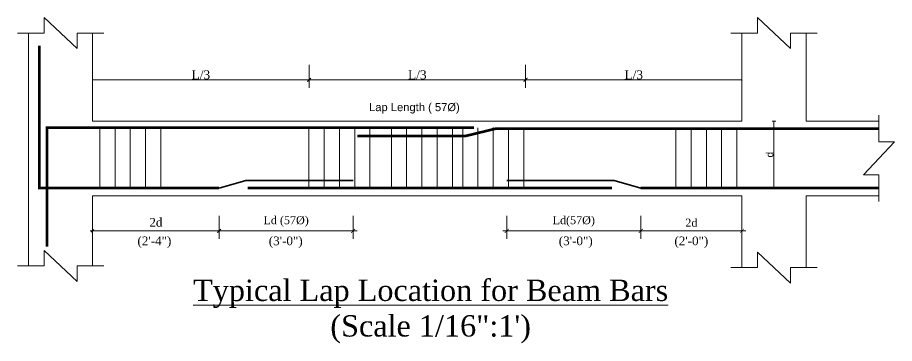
# Model space of a CAD drawing. Header units: inches. Extents: x 115570 to 265311, y 61168 to 314550.
# Drawn here: x 179909 to 181388, y 63475 to 64025 of the extents above; entities that cross this region are included whole.
import ezdxf

# ---------------------------------------------------------------- set-up
doc = ezdxf.new("R2010")
doc.units = ezdxf.units.IN
doc.header["$MEASUREMENT"] = 0
doc.layers.get('0').update_dxf_attribs({"lineweight": 25})
for name, color, linetype, lineweight in [('0_Trench', 6, 'Continuous', 20), ('basic', 252, 'Continuous', 9), ('DIM', 142, 'Continuous', 9), ('Dimension', 7, 'Continuous', 9), ('MS bar', 7, 'Continuous', 35), ('plot', 7, 'Continuous', 15), ('Text', 31, 'Continuous', 5)]:
    doc.layers.add(name, color=color, linetype=linetype, lineweight=lineweight)
doc.styles.add('arial', font='arial.ttf')
doc.styles.add('arial.', font='arial.ttf')
doc.styles.add('ordinary', font='times.ttf')
doc.dimstyles.new('1 96', dxfattribs={"dimtxt": 6.5, "dimasz": 4, "dimexe": 0, "dimexo": 0, "dimgap": 3, "dimtad": 1, "dimdec": 0, "dimzin": 11, "dimdsep": 46, "dimlunit": 3, "dimtxsty": 'arial', "dimblk": 'oblique', "dimcen": 4, "dimse1": 1, "dimse2": 1, "dimclrd": 256, "dimclre": 256, "dimclrt": 256, "dimadec": 0, "dimazin": 0, "dimtfac": 1, "dimtdec": 0, "dimtix": 1, "dimtmove": 0, "dimatfit": 3, "dimldrblk": 'Arrow2', "dimfxl": 1, "dimtolj": 1, "dimtzin": 0, "dimlwd": -1, "dimlwe": 9, "dimarcsym": 0})
doc.dimstyles.new('d50_Text size double', dxfattribs={"dimscale": 0, "dimtxt": 6, "dimasz": 1.5, "dimexe": 3, "dimexo": 3, "dimgap": 1, "dimtad": 1, "dimdec": 0, "dimrnd": 0.25, "dimzin": 3, "dimdsep": 46, "dimlunit": 4, "dimtxsty": 'arial.', "dimblk": 'DOT', "dimcen": 4, "dimdle": 6, "dimclrd": 256, "dimclre": 256, "dimclrt": 7, "dimazin": 0, "dimtfac": 1, "dimtdec": 0, "dimtix": 1, "dimtmove": 2, "dimatfit": 3, "dimfxl": 3, "dimfxlon": 1, "dimtolj": 1, "dimtzin": 0, "dimlwd": -1, "dimlwe": -1, "dimarcsym": 0})

# ---------------------------------------------------------------- blocks, each defined once
blk = doc.blocks.new('_ArchTick')
at = {"color": 0, "linetype": 'ByBlock', "const_width": 0.15}
blk.add_lwpolyline([(-0.5, -0.5), (0.5, 0.5)], dxfattribs=at)
blk = doc.blocks.new('oblique')
at = {"color": 0, "lineweight": -2}
blk.add_line((0.25, 0.25), (-0.25, -0.25), dxfattribs=at)
at = {"layer": 'DIM', "lineweight": 9}
for p, q in [((-0.4375, 0), (0.4375, 0)), ((0, 0.4375), (0, -0.4375))]:
    blk.add_line(p, q, dxfattribs=at)
blk = doc.blocks.new('*D760')
at = {"layer": 'Defpoints', "color": 0, "transparency": 16777216}
for p in [(180765.9, 63919.3), (180400.7, 63849.8), (180765.9, 63849.8)]:
    blk.add_point(p, dxfattribs=at)
at = {"layer": 'Dimension', "transparency": 16777216}
blk.add_line((180400.7, 63919.3), (180765.9, 63919.3), dxfattribs=at)
at = {"layer": 'Dimension', "transparency": 16777216, "rotation": 180}
blk.add_blockref('oblique', (180400.7, 63919.3), dxfattribs=at)
at = {"layer": 'Dimension', "transparency": 16777216}
blk.add_blockref('oblique', (180765.9, 63919.3), dxfattribs=at)
at = {"layer": 'Dimension', "lineweight": 5, "transparency": 16777216, "insert": (180583.3, 63927.9), "char_height": 1.625, "attachment_point": 5, "style": 'ordinary'}
blk.add_mtext('\\A1;{\\H9.23077x;L/3}', dxfattribs=at)
blk = doc.blocks.new('_Oblique')
at = {"color": 0, "linetype": 'ByBlock', "lineweight": -2}
blk.add_line((-0.5, -0.5), (0.5, 0.5), dxfattribs=at)
blk = doc.blocks.new('Arrow2')
for p, q in [((-4.1, 0.7), (-3.1, 0)), ((0, 0), (-4.1, 0.7)), ((-3.1, 0), (-4.1, -0.7)), ((-4.1, -0.7), (0, 0))]:
    blk.add_line(p, q)
blk.add_solid([(-4.1, 0.7), (0, 0), (-3.1, 0), (-4.1, -0.7)])
blk = doc.blocks.new('*D748')
at = {"layer": 'Defpoints', "color": 0, "transparency": 16777216}
for p in [(180400.7, 63919.3), (180035.5, 63849.8), (180400.7, 63849.8)]:
    blk.add_point(p, dxfattribs=at)
at = {"layer": 'Dimension', "transparency": 16777216}
blk.add_line((180035.5, 63919.3), (180400.7, 63919.3), dxfattribs=at)
at = {"layer": 'Dimension', "transparency": 16777216, "rotation": 180}
blk.add_blockref('oblique', (180035.5, 63919.3), dxfattribs=at)
at = {"layer": 'Dimension', "transparency": 16777216}
blk.add_blockref('oblique', (180400.7, 63919.3), dxfattribs=at)
at = {"layer": 'Dimension', "lineweight": 5, "transparency": 16777216, "insert": (180218.1, 63927.9), "char_height": 1.625, "attachment_point": 5, "style": 'ordinary'}
blk.add_mtext('\\A1;{\\H9.23077x;L/3}', dxfattribs=at)
blk = doc.blocks.new('*D749')
at = {"layer": 'Defpoints', "color": 0, "transparency": 16777216}
for p in [(181131.1, 63919.3), (180765.9, 63849.8), (181131.1, 63849.8)]:
    blk.add_point(p, dxfattribs=at)
at = {"layer": 'Dimension', "transparency": 16777216}
blk.add_line((180765.9, 63919.3), (181131.1, 63919.3), dxfattribs=at)
at = {"layer": 'Dimension', "transparency": 16777216, "rotation": 180}
blk.add_blockref('oblique', (180765.9, 63919.3), dxfattribs=at)
at = {"layer": 'Dimension', "transparency": 16777216}
blk.add_blockref('oblique', (181131.1, 63919.3), dxfattribs=at)
at = {"layer": 'Dimension', "lineweight": 5, "transparency": 16777216, "insert": (180948.5, 63927.9), "char_height": 1.625, "attachment_point": 5, "style": 'ordinary'}
blk.add_mtext('\\A1;{\\H9.23077x;L/3}', dxfattribs=at)
blk = doc.blocks.new('_Dot')
at = {"color": 0, "linetype": 'ByBlock', "lineweight": -2}
blk.add_line((-0.5, 0), (-1, 0), dxfattribs=at)
at = {"color": 0, "linetype": 'ByBlock', "const_width": 0.5}
blk.add_lwpolyline([(-0.25, 0, 1), (0.25, 0, 1)], format="xyb", close=True, dxfattribs=at)
blk = doc.blocks.new('*D821')
at = {"layer": 'Defpoints', "color": 0, "transparency": 16777216}
for p in [(181185.1, 63849.8), (181244.5, 63849.8), (181244.5, 63736.7)]:
    blk.add_point(p, dxfattribs=at)
at = {"layer": 'Dimension', "transparency": 16777216}
for p, q in [((181188.1, 63849.8), (181182.1, 63849.8)), ((181185.1, 63738.2), (181185.1, 63848.3)), ((181188.1, 63736.7), (181182.1, 63736.7))]:
    blk.add_line(p, q, dxfattribs=at)
at = {"layer": 'Dimension', "transparency": 16777216, "xscale": 1.5, "yscale": 1.5, "zscale": 1.5}
for p, rotation in [((181185.1, 63849.8), 90), ((181185.1, 63736.7), 270)]:
    blk.add_blockref('_Dot', p, dxfattribs=dict(at, rotation=rotation))
at = {"layer": 'Dimension', "color": 7, "lineweight": 5, "transparency": 16777216, "insert": (181178, 63793.2), "char_height": 6, "attachment_point": 5, "rotation": 90, "style": 'arial.'}
blk.add_mtext('\\A1;{\\H2x;d}', dxfattribs=at)

msp = doc.modelspace()

# ---------------------------------------------------------------- linework, layer by layer
at = {"layer": '0_Trench', "transparency": 33554687}
for p, q in [((180047.49, 63839.05), (180047.49, 63739.4)), ((180073.23, 63838.46), (180073.23, 63739.4)), ((180098.96, 63839.05), (180098.96, 63739.4)), ((180098.96, 63837.56), (180098.96, 63739.4)), ((180124.7, 63838.46), (180124.7, 63739.4)), ((180150.44, 63837.56), (180150.44, 63739.4)), ((180400.41, 63839.05), (180400.41, 63739.4)), ((180426.14, 63838.46), (180426.14, 63739.4)), ((180451.88, 63839.05), (180451.88, 63739.4)), ((180451.88, 63837.56), (180451.88, 63739.4)), ((180477.62, 63838.46), (180477.62, 63739.4)), ((180503.35, 63837.56), (180503.35, 63739.4)), ((180539.54, 63839.05), (180539.54, 63739.4)), ((180565.27, 63838.46), (180565.27, 63739.4)), ((180591.01, 63839.05), (180591.01, 63739.4)), ((180591.01, 63837.56), (180591.01, 63739.4)), ((180616.74, 63838.46), (180616.74, 63739.4)), ((180642.48, 63837.56), (180642.48, 63739.4)), ((180659.85, 63839.05), (180659.85, 63739.4)), ((180685.59, 63838.46), (180685.59, 63739.4)), ((180711.32, 63839.05), (180711.32, 63739.4)), ((180711.32, 63837.56), (180711.32, 63739.4)), ((180737.06, 63838.46), (180737.06, 63739.4)), ((180762.79, 63837.56), (180762.79, 63739.4)), ((181019.5, 63839.05), (181019.5, 63739.4)), ((181045.23, 63838.46), (181045.23, 63739.4)), ((181070.97, 63839.05), (181070.97, 63739.4)), ((181070.97, 63837.56), (181070.97, 63739.4)), ((181096.7, 63838.46), (181096.7, 63739.4)), ((181122.44, 63837.56), (181122.44, 63739.4))]:
    msp.add_line(p, q, dxfattribs=at)
at = {"layer": 'basic', "transparency": 33554687}
for points in [[(179908.76, 63998.45), (179953.76, 63998.45), (179953.76, 64024.65), (180009.24, 63972.24), (180009.24, 63998.45), (180054.24, 63998.45)], [(181112.4, 63998.45), (181157.4, 63998.45), (181157.4, 64024.65), (181212.88, 63972.24), (181212.88, 63998.45), (181257.88, 63998.45)], [(181362.2, 63859.69), (181362.2, 63814.69), (181388.4, 63814.69), (181335.99, 63759.2), (181362.2, 63759.2), (181362.2, 63714.2)], [(179908.76, 63605.43), (179953.76, 63605.43), (179953.76, 63631.63), (180009.24, 63579.23), (180009.24, 63605.43), (180054.24, 63605.43)], [(181112.4, 63602.75), (181157.4, 63602.75), (181157.4, 63628.95), (181212.88, 63576.54), (181212.88, 63602.75), (181257.88, 63602.75)]]:
    msp.add_lwpolyline(points, dxfattribs=at)
at = {"layer": 'Dimension', "color": 6, "lineweight": 0, "transparency": 33554687}
for p, q in [((180400.71, 63944.61), (180400.71, 63905.8)), ((180765.93, 63945.05), (180765.93, 63906.24)), ((180248.93, 63690), (180248.93, 63651.19)), ((180475.01, 63690), (180475.01, 63651.19)), ((180734.23, 63690), (180734.23, 63651.19)), ((180960.32, 63690), (180960.32, 63651.19)), ((180960.32, 63690), (180960.32, 63651.19)), ((181131.14, 63690), (181131.14, 63651.19))]:
    msp.add_line(p, q, dxfattribs=at)
at = {"layer": 'Dimension', "transparency": 33554687}
msp.add_line((180035.5, 63664.69), (180248.93, 63664.69), dxfattribs=at)
at = {"layer": 'Dimension', "lineweight": 5, "transparency": 33554687}
for p, q in [((180242.18, 63664.69), (180481.76, 63664.69)), ((180967.07, 63664.69), (180727.48, 63664.69)), ((181137.89, 63664.69), (180953.57, 63664.69))]:
    msp.add_line(p, q, dxfattribs=at)
at = {"layer": 'MS bar', "transparency": 33554687}
for p, q in [((180248.93, 63736.7), (180294.02, 63749.51)), ((180294.02, 63749.51), (180475.01, 63749.51)), ((180915.22, 63749.51), (180734.23, 63749.51)), ((180960.32, 63736.7), (180915.22, 63749.51))]:
    msp.add_line(p, q, dxfattribs=at)
at = {"layer": 'MS bar', "transparency": 33554687, "const_width": 4.5}
for points in [[(179945.5, 63977.03), (179945.5, 63795.75), (179945.5, 63736.7), (180248.93, 63736.7)], [(179958.28, 63637.69), (179958.28, 63838.93), (180678.67, 63838.93)], [(181362.2, 63837.19), (180715.98, 63837.19), (180665.55, 63824.94), (180481.99, 63824.94)], [(180297.32, 63736.7), (180911.93, 63736.7), (180911.93, 63736.7), (180911.93, 63736.7)], [(181362.2, 63736.7), (181126.89, 63736.7), (181126.89, 63736.7), (180960.32, 63736.7)]]:
    msp.add_lwpolyline(points, dxfattribs=at)
at = {"layer": 'plot', "transparency": 33554687}
for p, q in [((179927.5, 63998.45), (179927.5, 63605.43)), ((180035.5, 63998.45), (180035.5, 63849.75)), ((181131.14, 63998.45), (181131.14, 63849.75)), ((181239.14, 63998.45), (181239.14, 63849.75)), ((180035.5, 63849.75), (181131.14, 63849.75)), ((181362.2, 63849.75), (181239.14, 63849.75)), ((180035.5, 63723.75), (180035.5, 63605.43)), ((180035.5, 63723.75), (181131.14, 63723.75)), ((181131.14, 63723.75), (181131.14, 63602.75)), ((181239.14, 63723.75), (181239.14, 63602.75)), ((181362.2, 63723.75), (181239.14, 63723.75))]:
    msp.add_line(p, q, dxfattribs=at)

# ---------------------------------------------------------------- block references
at = {"layer": 'Dimension', "transparency": 33554687, "xscale": 9, "yscale": 9, "zscale": 9}
for p in [(180400.71, 63919.3), (180765.93, 63919.74), (180248.93, 63664.69)]:
    msp.add_blockref('oblique', p, dxfattribs=at)
at = {"layer": 'Dimension', "lineweight": 5, "transparency": 33554687, "xscale": 6.75, "yscale": 6.75, "zscale": 6.75, "rotation": 180}
for p in [(180400.71, 63919.3), (180765.93, 63919.74), (180248.93, 63664.69), (180734.23, 63664.69), (180960.32, 63664.69)]:
    msp.add_blockref('_ArchTick', p, dxfattribs=at)
at = {"layer": 'Dimension', "transparency": 33554687, "xscale": 9, "yscale": 9, "zscale": 9, "rotation": 180}
msp.add_blockref('oblique', (180035.5, 63664.69), dxfattribs=at)
at = {"layer": 'Dimension', "lineweight": 5, "transparency": 33554687, "xscale": 6.75, "yscale": 6.75, "zscale": 6.75}
for p in [(180475.01, 63664.69), (180960.32, 63664.69), (181131.14, 63664.69)]:
    msp.add_blockref('_ArchTick', p, dxfattribs=at)

# ---------------------------------------------------------------- texts
at = {"layer": 'Dimension', "transparency": 33554687, "char_height": 13.5, "style": 'ordinary'}
for s, insert, width, attachment_point in [('{\\fArial|b0|i0|c0|p34;Lap Length ( 57%%C)}', (180501.86, 63880.17), 174.8597, 1), ('\\A1;2d', (181045.73, 63678.31), 36.013, 5)]:
    msp.add_mtext(s, dxfattribs=dict(at, insert=insert, width=width, attachment_point=attachment_point))
at = {"layer": 'Dimension', "transparency": 33554687, "attachment_point": 5, "style": 'ordinary'}
for s, insert, char_height in [('\\A1;2d', (180142.21, 63678.91), 14.625), ('\\A1;Ld (57%%C)', (180361.97, 63680.49), 13.5), ('\\A1;Ld(57%%C)', (180847.28, 63680.49), 13.5), ('\\A1;(2\'-4")', (180139.71, 63645.38), 14.625), ('\\A1;(3\'-0")', (180361.3, 63645.38), 14.625), ('\\A1;(3\'-0")', (180850.65, 63645.38), 14.625), ('\\A1;(2\'-0")', (181045.69, 63645.38), 14.625)]:
    msp.add_mtext(s, dxfattribs=dict(at, insert=insert, char_height=char_height))
at = {"layer": 'Text', "transparency": 33554687, "insert": (180605.79, 63528.47), "char_height": 36, "attachment_point": 5, "style": 'ordinary'}
msp.add_mtext('{\\LTypical Lap Location for Beam Bars\\P}(Scale 1/16":1\')', dxfattribs=at)

# ---------------------------------------------------------------- dimensions: what is measured, and where the dimension line sits
at = {"layer": 'Dimension', "lineweight": 5, "transparency": 33554687}
for base, p1, p2, picture, middle in [((180400.71, 63919.3), (180035.5, 63849.75), (180400.71, 63849.75), '*D748', (180218.11, 63927.89)), ((180765.93, 63919.3), (180400.71, 63849.75), (180765.93, 63849.75), '*D760', (180583.32, 63927.89)), ((181131.14, 63919.3), (180765.93, 63849.75), (181131.14, 63849.75), '*D749', (180948.53, 63927.89))]:
    dim = msp.add_linear_dim(base=base, p1=p1, p2=p2, text='{\\H9.23077x;L/3}', dimstyle='1 96', override={"dimscale": 0.25, "dimtxsty": 'ordinary'}, dxfattribs=at)
    dim.commit()
    dim.dimension.update_dxf_attribs({"geometry": picture, "text_midpoint": middle})
dim = msp.add_linear_dim(base=(181185.14, 63849.75), p1=(181244.54, 63736.7), p2=(181244.54, 63849.75), angle=90, text='{\\H2x;d}', dimstyle='d50_Text size double', override={"dimscale": 1}, dxfattribs=at)
dim.commit()
dim.dimension.update_dxf_attribs({"geometry": '*D821', "text_midpoint": (181178.04, 63793.23)})

doc.saveas('drawing.dxf')
